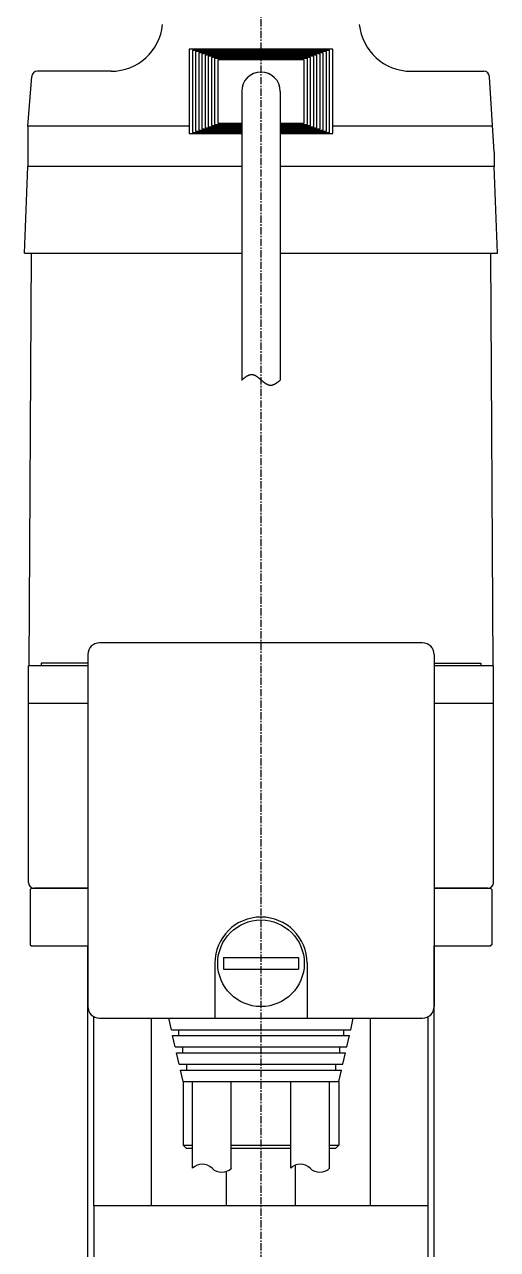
# Model space of a CAD drawing. Extents: x 249 to 1051, y 18 to 996.
# Drawn here: x 725.5 to 807.5, y 452.9 to 665.1 of the extents above; entities that cross this region are included whole.
import ezdxf

# ---------------------------------------------------------------- set-up
doc = ezdxf.new("R2010")
doc.units = 0
doc.linetypes.add('CENTER', pattern=[2, 1.25, -0.25, 0.25, -0.25])
doc.layers.get('0').update_dxf_attribs({"linetype": 'CONTINUOUS'})
doc.layers.add('CENTER', color=1, linetype='CENTER')

msp = doc.modelspace()

# ---------------------------------------------------------------- linework, layer by layer
at = {"color": 7, "linetype": 'CONTINUOUS'}
for p, q in [((778.95, 660.82), (754.05, 660.82)), ((754.05, 660.82), (754.05, 646.22)), ((778.4, 660.62), (754.6, 660.62)), ((754.6, 660.62), (754.6, 646.42)), ((777.85, 660.42), (755.15, 660.42)), ((755.15, 660.42), (755.15, 646.62)), ((777.3, 660.22), (755.7, 660.22)), ((755.7, 660.22), (755.7, 646.82)), ((776.75, 660.02), (756.25, 660.02)), ((756.25, 660.02), (756.25, 647.02)), ((776.75, 647.02), (776.75, 660.02)), ((777.3, 646.82), (777.3, 660.22)), ((777.85, 646.62), (777.85, 660.42)), ((778.4, 646.42), (778.4, 660.62)), ((778.95, 646.22), (778.95, 660.82)), ((776.2, 659.82), (756.8, 659.82)), ((756.8, 659.82), (756.8, 647.22)), ((775.65, 659.62), (757.35, 659.62)), ((757.35, 659.62), (757.35, 647.42)), ((775.1, 659.42), (757.9, 659.42)), ((757.9, 659.42), (757.9, 647.62)), ((774.55, 659.22), (758.45, 659.22)), ((758.45, 659.22), (758.45, 647.82)), ((774, 659.02), (759, 659.02)), ((759, 659.02), (759, 648.02)), ((774, 648.02), (774, 659.02)), ((774.55, 647.82), (774.55, 659.22)), ((775.1, 647.62), (775.1, 659.42)), ((775.65, 647.42), (775.65, 659.62)), ((776.2, 647.22), (776.2, 659.82)), ((726.1, 647.52), (726.75, 656.09)), ((740.5, 657.02), (727.75, 657.02)), ((792.5, 657.02), (805.12, 657.02)), ((806.9, 643.02), (806.11, 656.08)), ((763.15, 653.52), (763.15, 603.52)), ((769.85, 653.52), (769.85, 603.52)), ((754.05, 647.52), (726.1, 647.52)), ((726.1, 647.52), (726.1, 640.52)), ((756.8, 647.22), (763.15, 647.22)), ((757.35, 647.42), (763.15, 647.42)), ((757.9, 647.62), (763.15, 647.62)), ((758.45, 647.82), (763.15, 647.82)), ((759, 648.02), (763.15, 648.02)), ((769.85, 648.02), (774, 648.02)), ((769.85, 647.82), (774.55, 647.82)), ((769.85, 647.62), (775.1, 647.62)), ((769.85, 647.42), (775.65, 647.42)), ((769.85, 647.22), (776.2, 647.22)), ((806.63, 647.52), (778.95, 647.52)), ((754.05, 646.22), (763.15, 646.22)), ((754.6, 646.42), (763.15, 646.42)), ((755.15, 646.62), (763.15, 646.62)), ((755.7, 646.82), (763.15, 646.82)), ((756.25, 647.02), (763.15, 647.02)), ((769.85, 647.02), (776.75, 647.02)), ((769.85, 646.82), (777.3, 646.82)), ((769.85, 646.62), (777.85, 646.62)), ((769.85, 646.42), (778.4, 646.42)), ((769.85, 646.22), (778.95, 646.22)), ((806.9, 643.02), (806.9, 640.52)), ((725.5, 625.52), (726.1, 640.52)), ((763.15, 640.52), (726.1, 640.52)), ((806.9, 640.52), (769.85, 640.52)), ((807.5, 625.52), (806.9, 640.52)), ((725.5, 625.52), (763.15, 625.52)), ((726.3, 554.02), (726.7, 625.52)), ((769.85, 625.52), (807.5, 625.52)), ((806.3, 625.52), (806.7, 554.02)), ((794.5, 558.02), (738.5, 558.02)), ((736.5, 556.02), (736.5, 495.02)), ((796.5, 556.02), (796.5, 495.02)), ((726.2, 516.52), (726.2, 554.02)), ((736.5, 554.02), (726.2, 554.02)), ((736.5, 554.52), (728.42, 554.52)), ((728.42, 554.52), (728.42, 554.02)), ((796.5, 554.52), (804.58, 554.52)), ((806.8, 554.02), (796.5, 554.02)), ((804.58, 554.52), (804.58, 554.02)), ((806.8, 516.52), (806.8, 554.02)), ((736.5, 547.52), (726.2, 547.52)), ((806.8, 547.52), (796.5, 547.52)), ((726.5, 515.32), (726.7, 515.52)), ((726.5, 515.32), (726.5, 505.72)), ((726.7, 515.52), (736.5, 515.52)), ((736.5, 515.52), (727.2, 515.52)), ((796.5, 515.52), (806.3, 515.52)), ((805.8, 515.52), (796.5, 515.52)), ((806.3, 515.52), (806.5, 515.32)), ((806.5, 515.32), (806.5, 505.72)), ((726.5, 505.72), (726.7, 505.52)), ((726.7, 505.52), (736.5, 505.52)), ((736.5, 425.52), (736.5, 505.52)), ((796.5, 425.52), (796.5, 505.52)), ((796.5, 505.52), (806.3, 505.52)), ((806.5, 505.72), (806.3, 505.52)), ((760, 503.52), (773, 503.52)), ((760, 503.52), (760, 501.52)), ((773, 503.52), (773, 501.52)), ((758.5, 502.52), (758.5, 493.02)), ((760, 501.52), (773, 501.52)), ((774.5, 502.52), (774.5, 493.02)), ((737.5, 460.52), (737.5, 493.28)), ((738.5, 493.02), (794.5, 493.02)), ((747.5, 460.52), (747.5, 493.02)), ((750.96, 491.02), (750.5, 493.02)), ((782.05, 491.02), (782.5, 493.02)), ((785.5, 460.52), (785.5, 493.02)), ((795.5, 460.52), (795.5, 493.28)), ((750.96, 491.02), (782.05, 491.02)), ((752.21, 491.02), (752.21, 490.02)), ((780.79, 491.02), (780.79, 490.02)), ((751.18, 490.02), (781.82, 490.02)), ((751.64, 488.02), (751.18, 490.02)), ((751.64, 488.02), (781.36, 488.02)), ((752.89, 488.02), (752.89, 487.02)), ((780.11, 488.02), (780.11, 487.02)), ((781.36, 488.02), (781.82, 490.02)), ((751.86, 487.02), (781.14, 487.02)), ((752.32, 485.02), (751.86, 487.02)), ((780.68, 485.02), (781.14, 487.02)), ((752.32, 485.02), (780.68, 485.02)), ((752.55, 484.02), (780.46, 484.02)), ((753, 482.02), (752.55, 484.02)), ((753.57, 485.02), (753.57, 484.02)), ((779.43, 485.02), (779.43, 484.02)), ((780, 482.02), (780.46, 484.02)), ((753, 482.02), (780, 482.02)), ((753, 482.02), (753, 471.02)), ((754.65, 467.02), (754.65, 482.02)), ((761.35, 466.99), (761.35, 482.02)), ((771.65, 467.02), (771.65, 482.02)), ((778.35, 466.99), (778.35, 482.02)), ((780, 482.02), (780, 471.02)), ((753.5, 470.52), (753, 471.02)), ((753, 471.02), (754.65, 471.02)), ((753.5, 470.52), (754.65, 470.52)), ((761.35, 471.02), (771.65, 471.02)), ((761.35, 470.52), (771.65, 470.52)), ((778.35, 471.02), (780, 471.02)), ((778.35, 470.52), (779.5, 470.52)), ((780, 471.02), (779.5, 470.52)), ((772.5, 460.52), (772.5, 467.55)), ((760.5, 460.52), (760.5, 466.47)), ((795.5, 460.52), (737.5, 460.52)), ((737.5, 460.52), (737.5, 425.52)), ((795.5, 425.52), (795.5, 460.52))]:
    msp.add_line(p, q, dxfattribs=at)
at = {"color": 7}
msp.add_polyline3d([(763.15, 603.52, 0), (763.19, 603.55, 0), (763.22, 603.58, 0), (763.25, 603.61, 0), (763.29, 603.64, 0), (763.33, 603.67, 0), (763.36, 603.7, 0), (763.39, 603.73, 0), (763.43, 603.76, 0), (763.47, 603.79, 0), (763.5, 603.82, 0), (763.53, 603.85, 0), (763.57, 603.87, 0), (763.6, 603.9, 0), (763.64, 603.93, 0), (763.67, 603.96, 0), (763.71, 603.99, 0), (763.74, 604.01, 0), (763.78, 604.04, 0), (763.81, 604.06, 0), (763.85, 604.09, 0), (763.88, 604.12, 0), (763.92, 604.14, 0), (763.95, 604.16, 0), (763.99, 604.19, 0), (764.02, 604.21, 0), (764.06, 604.23, 0), (764.09, 604.25, 0), (764.13, 604.27, 0), (764.16, 604.29, 0), (764.2, 604.31, 0), (764.23, 604.33, 0), (764.26, 604.35, 0), (764.3, 604.37, 0), (764.34, 604.38, 0), (764.37, 604.4, 0), (764.4, 604.41, 0), (764.44, 604.43, 0), (764.47, 604.44, 0), (764.51, 604.45, 0), (764.54, 604.46, 0), (764.58, 604.47, 0), (764.61, 604.48, 0), (764.65, 604.49, 0), (764.68, 604.5, 0), (764.72, 604.5, 0), (764.75, 604.51, 0), (764.79, 604.51, 0), (764.82, 604.51, 0), (764.86, 604.51, 0), (764.89, 604.51, 0), (764.92, 604.51, 0), (764.96, 604.51, 0), (764.99, 604.5, 0), (765.03, 604.5, 0), (765.06, 604.49, 0), (765.1, 604.48, 0), (765.13, 604.48, 0), (765.17, 604.47, 0), (765.2, 604.46, 0), (765.24, 604.44, 0), (765.27, 604.43, 0), (765.3, 604.42, 0), (765.34, 604.4, 0), (765.38, 604.39, 0), (765.41, 604.37, 0), (765.44, 604.36, 0), (765.48, 604.34, 0), (765.51, 604.32, 0), (765.55, 604.3, 0), (765.58, 604.28, 0), (765.62, 604.26, 0), (765.65, 604.24, 0), (765.68, 604.22, 0), (765.72, 604.19, 0), (765.75, 604.17, 0), (765.79, 604.15, 0), (765.82, 604.12, 0), (765.86, 604.1, 0), (765.89, 604.07, 0), (765.93, 604.05, 0), (765.96, 604.02, 0), (766, 603.99, 0), (766.03, 603.97, 0), (766.07, 603.94, 0), (766.1, 603.91, 0), (766.13, 603.88, 0), (766.17, 603.86, 0), (766.2, 603.83, 0), (766.24, 603.8, 0), (766.27, 603.77, 0), (766.31, 603.74, 0), (766.34, 603.71, 0), (766.38, 603.68, 0), (766.41, 603.65, 0), (766.45, 603.62, 0), (766.48, 603.59, 0), (766.51, 603.56, 0), (766.55, 603.53, 0), (766.59, 603.5, 0), (766.62, 603.48, 0), (766.65, 603.45, 0), (766.69, 603.42, 0), (766.72, 603.39, 0), (766.76, 603.36, 0), (766.79, 603.33, 0), (766.83, 603.3, 0), (766.86, 603.27, 0), (766.9, 603.24, 0), (766.93, 603.22, 0), (766.97, 603.19, 0), (767, 603.16, 0), (767.04, 603.14, 0), (767.07, 603.11, 0), (767.11, 603.08, 0), (767.14, 603.06, 0), (767.18, 603.03, 0), (767.21, 603.01, 0), (767.25, 602.99, 0), (767.28, 602.96, 0), (767.32, 602.94, 0), (767.35, 602.92, 0), (767.39, 602.9, 0), (767.42, 602.88, 0), (767.46, 602.86, 0), (767.49, 602.84, 0), (767.53, 602.82, 0), (767.56, 602.8, 0), (767.6, 602.78, 0), (767.63, 602.77, 0), (767.67, 602.75, 0), (767.7, 602.74, 0), (767.74, 602.72, 0), (767.77, 602.71, 0), (767.81, 602.7, 0), (767.84, 602.69, 0), (767.88, 602.68, 0), (767.91, 602.67, 0), (767.95, 602.66, 0), (767.98, 602.66, 0), (768.02, 602.65, 0), (768.05, 602.65, 0), (768.09, 602.65, 0), (768.13, 602.64, 0), (768.16, 602.64, 0), (768.2, 602.64, 0), (768.23, 602.65, 0), (768.27, 602.65, 0), (768.3, 602.65, 0), (768.34, 602.66, 0), (768.37, 602.66, 0), (768.41, 602.67, 0), (768.45, 602.68, 0), (768.48, 602.69, 0), (768.52, 602.7, 0), (768.55, 602.71, 0), (768.59, 602.72, 0), (768.62, 602.74, 0), (768.66, 602.75, 0), (768.7, 602.76, 0), (768.73, 602.78, 0), (768.77, 602.8, 0), (768.8, 602.81, 0), (768.84, 602.83, 0), (768.88, 602.85, 0), (768.91, 602.87, 0), (768.95, 602.89, 0), (768.99, 602.91, 0), (769.02, 602.93, 0), (769.06, 602.95, 0), (769.09, 602.97, 0), (769.13, 602.99, 0), (769.16, 603.02, 0), (769.2, 603.04, 0), (769.24, 603.07, 0), (769.27, 603.09, 0), (769.31, 603.11, 0), (769.35, 603.14, 0), (769.38, 603.16, 0), (769.42, 603.19, 0), (769.45, 603.22, 0), (769.49, 603.24, 0), (769.53, 603.27, 0), (769.56, 603.3, 0), (769.6, 603.32, 0), (769.63, 603.35, 0), (769.67, 603.38, 0), (769.71, 603.41, 0), (769.74, 603.43, 0), (769.78, 603.46, 0), (769.82, 603.49, 0), (769.85, 603.52, 0)], dxfattribs=at)
at = {"color": 7, "linetype": 'CONTINUOUS'}
msp.add_circle((766.5, 502.52), 7.5, dxfattribs=at)
for centre, radius, start, end in [((740.5, 666.02), 9, 270, 354.2608), ((792.5, 666.02), 9, 185.7392, 270), ((727.75, 656.02), 1, 90, 175.6724), ((766.5, 653.52), 3.35, 0, 180), ((805.12, 656.02), 1, 3.4479, 90), ((738.5, 556.02), 2, 90, 180), ((794.5, 556.02), 2, 0, 90), ((727.2, 516.52), 1, 180, 270), ((805.8, 516.52), 1, 270, 0), ((766.5, 502.52), 8, 0, 180), ((738.5, 495.02), 2, 180, 270), ((794.5, 495.02), 2, 270, 0), ((756.33, 465.29), 2.41, 45.6997, 134.3003), ((759.7, 468.74), 2.41, 225.6997, 314.3003), ((773.33, 465.29), 2.41, 45.6997, 134.3003), ((776.7, 468.74), 2.41, 225.6997, 314.3003)]:
    msp.add_arc(centre, radius, start, end, dxfattribs=at)
at = {"layer": 'CENTER', "color": 1, "linetype": 'CENTER'}
msp.add_line((766.5, 692.02), (766.5, 70.52), dxfattribs=at)

doc.saveas('drawing.dxf')
